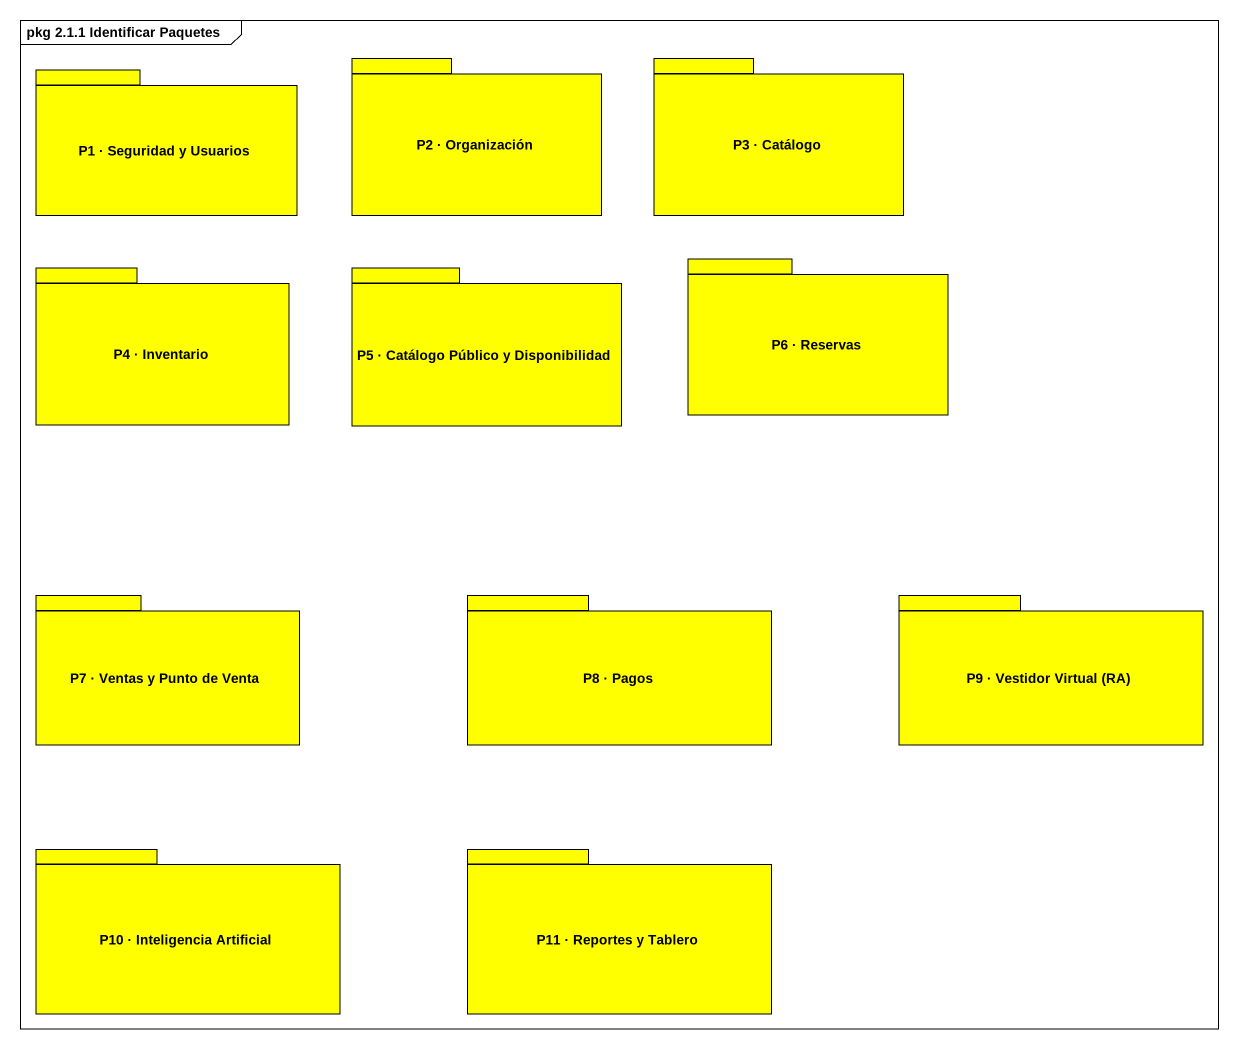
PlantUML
@startuml
mainframe pkg 2.1.1 Identificar Paquetes
package "P2 · Organización" as P2_Organización #FFFF00 {
}
package "P3 · Catálogo" as P3_Catálogo #FFFF00 {
}
package "P1 · Seguridad y Usuarios" as P1_Seguridad_y_Usuarios #FFFF00 {
}
package "P4 · Inventario" as P4_Inventario #FFFF00 {
}
package "P5 · Catálogo Público y Disponibilidad" as P5_Catálogo_Público_y #FFFF00 {
}
package "P6 · Reservas" as P6_Reservas #FFFF00 {
}
package "P7 · Ventas y Punto de Venta" as P7_Ventas_y_Punto_de_Venta #FFFF00 {
}
package "P8 · Pagos" as P8_Pagos #FFFF00 {
}
package "P9 · Vestidor Virtual (RA)" as P9_Vestidor_Virtual_RA #FFFF00 {
}
package "P10 · Inteligencia Artificial" as P10_Inteligencia_Artificial #FFFF00 {
}
package "P11 · Reportes y Tablero" as P11_Reportes_y_Tablero #FFFF00 {
}
@enduml
